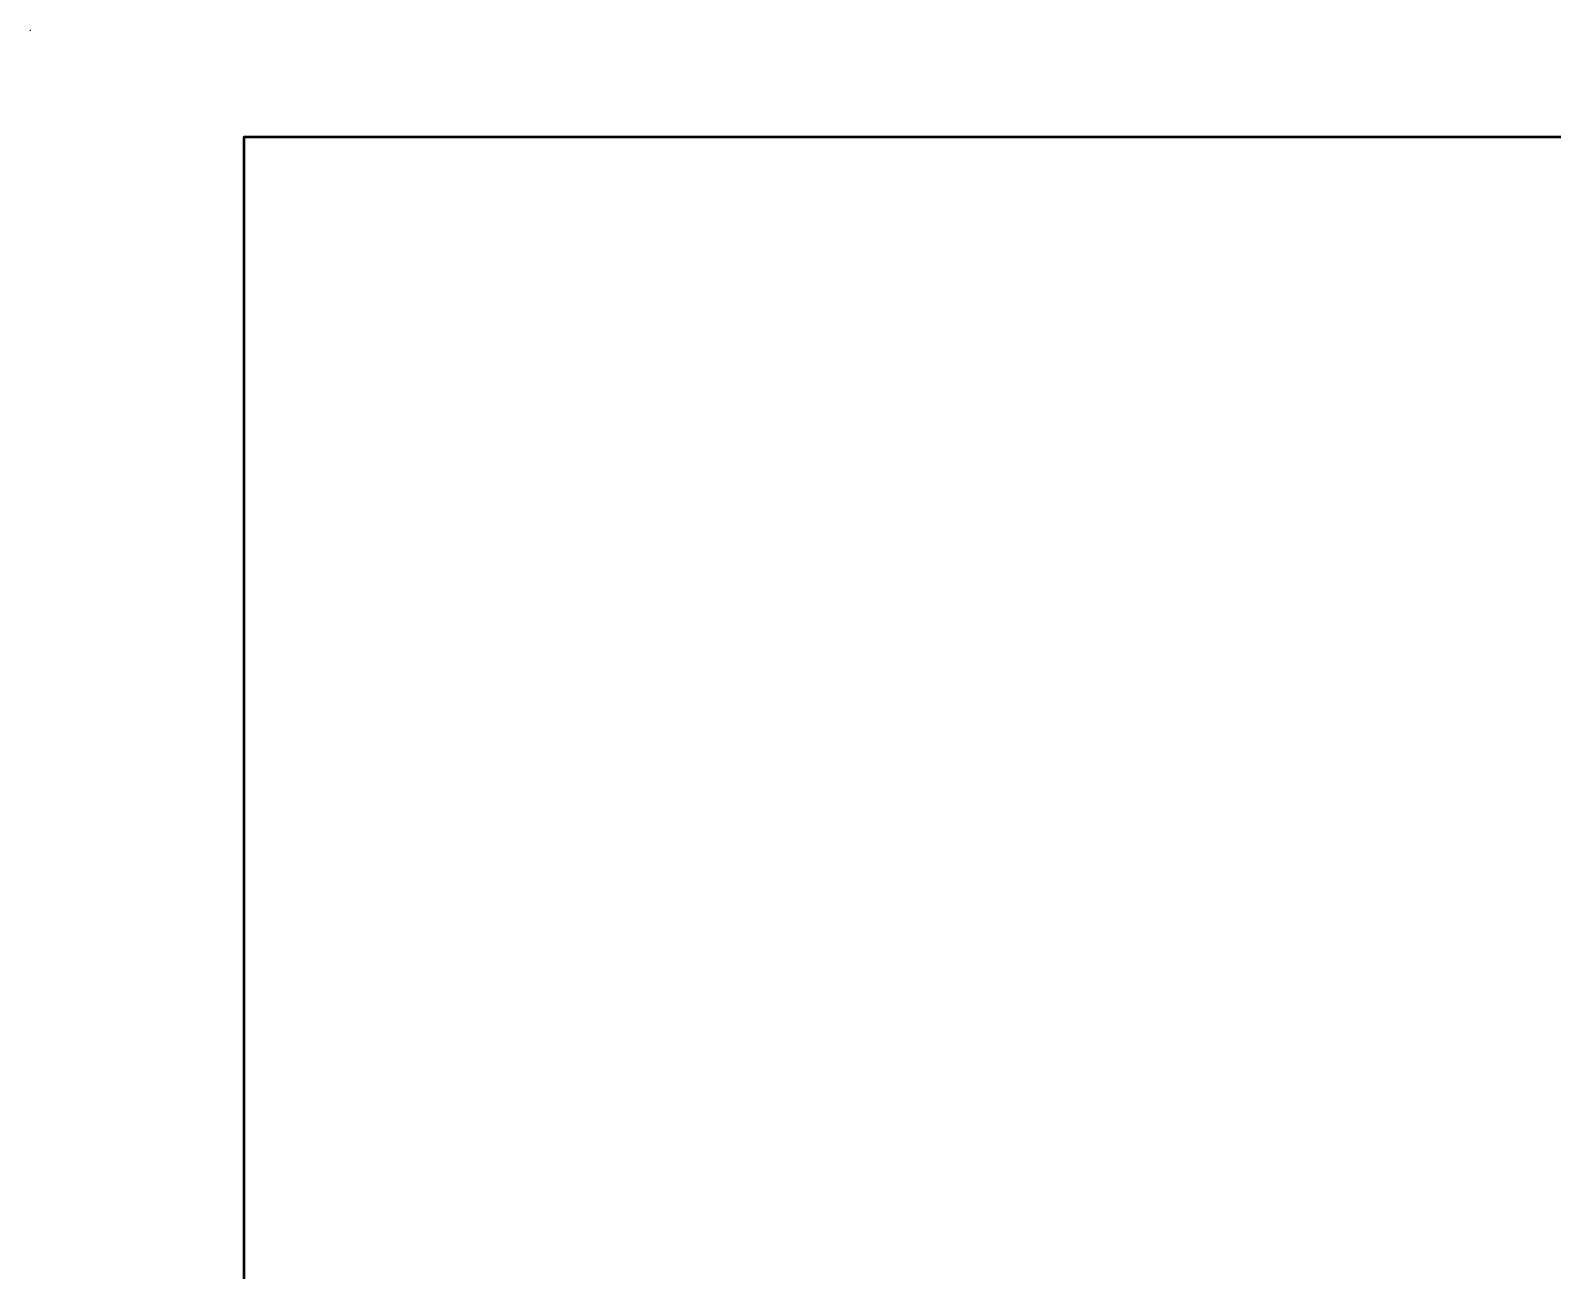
# Model space of a CAD drawing. Header units: feet. Extents: x 2768695 to 2769255, y 548988 to 549355.
# Drawn here: x 2768695.1 to 2768820, y 549253.6 to 549355.3 of the extents above; entities that cross this region are included whole.
import ezdxf
from ezdxf.enums import TextEntityAlignment as Align

# ---------------------------------------------------------------- set-up
doc = ezdxf.new("R2010")
doc.units = ezdxf.units.FT
doc.header["$LTSCALE"] = 312
doc.header["$MEASUREMENT"] = 0
doc.linetypes.add('DGN Style 1', pattern=[0.013513, 2.2e-05, -0.013491])
for name, color, linetype, lineweight in [('Mask Lv Priority 100', 7, 'Continuous', 0), ('sht Lines', 7, 'Continuous', 0), ('sht Lines (Construction)', 7, 'Continuous', 0), ('sht Stamp Text', 3, 'Continuous', 13), ('sht Text', 7, 'Continuous', 0), ('Tag DIP text', 2, 'Continuous', 0)]:
    doc.layers.add(name, color=color, linetype=linetype, lineweight=lineweight)
doc.styles.add('Style-NDDOT', font='')
doc.styles.get('Style-NDDOT').set_extended_font_data('NDDOT')

# ---------------------------------------------------------------- blocks, each defined once
blk = doc.blocks.new('Plan')
at = {"layer": 'sht Lines', "color": 6, "linetype": 'Continuous', "lineweight": 0, "flags": 128}
blk.add_lwpolyline([(0, 0.83333), (0, 0), (1, 0), (1, 0.1), (1.09996, 0.1), (1.09996, 0.25), (1.25, 0.25), (1.25, 0.79165), (0.86667, 0.79165), (0.86667, 0.83333), (0, 0.83333)], close=True, dxfattribs=at)
at = {"layer": 'sht Lines', "color": 6, "linetype": 'Continuous', "lineweight": 53, "flags": 128}
blk.add_lwpolyline([(0.00001, 0.00003), (1.25001, 0.00003), (1.25001, 0.83336), (0.00001, 0.83336), (0.00001, 0.00003)], close=True, dxfattribs=at)
at = {"layer": 'sht Lines', "color": 7, "linetype": 'Continuous', "lineweight": 0}
blk.add_point((-0.04165, 0.8542), dxfattribs=at)
blk.add_point((-0.04165, 0.8542), dxfattribs=at)
blk.add_point((-0.04165, 0.8542), dxfattribs=at)
at = {"layer": 'sht Lines (Construction)', "color": 34, "linetype": 'DGN Style 1', "lineweight": 13, "flags": 128}
blk.add_lwpolyline([(-0.04165, -0.02081), (1.29168, -0.02081), (1.29168, 0.8542), (-0.04165, 0.8542), (-0.04165, -0.02081)], close=True, dxfattribs=at)
at = {"layer": 'sht Stamp Text', "color": 3, "linetype": 'Continuous', "lineweight": 13, "style": 'Style-NDDOT', "flags": 12}
blk.add_attdef('pe_name', text='', height=0.00667, dxfattribs=at).set_placement((1.17498, 0.20167), align=Align.MIDDLE_CENTER)
at = {"layer": 'sht Stamp Text', "color": 3, "linetype": 'Continuous', "lineweight": 13, "style": 'Style-NDDOT'}
for tag, p in [('pe_number', (1.18292, 0.175)), ('pe_date', (1.14983, 0.16168))]:
    blk.add_attdef(tag, text='', height=0.00667, dxfattribs=at).set_placement(p, align=Align.MIDDLE_CENTER)
at = {"layer": 'sht Text', "color": 1, "linetype": 'Continuous', "lineweight": 13, "style": 'Style-NDDOT'}
for tag, p in [('Type of revision 1', (0.86834, 0.82824)), ('Type of revision 2', (0.86834, 0.81779)), ('Type of revision 3', (0.86834, 0.80733)), ('Type of revision 4', (0.86834, 0.79688))]:
    blk.add_attdef(tag, text='', height=0.00583, dxfattribs=at).set_placement(p, align=Align.MIDDLE_LEFT)
for tag, p in [('Date of revision 1', (0.94745, 0.82823)), ('Date of revision 2', (0.94745, 0.81777)), ('Date of revision 3', (0.94745, 0.80732)), ('Date of revision 4', (0.94745, 0.79686))]:
    blk.add_attdef(tag, text='', height=0.00583, dxfattribs=at).set_placement(p, align=Align.MIDDLE_RIGHT)
at = {"layer": 'sht Text', "color": 7, "linetype": 'Continuous', "lineweight": 0, "style": 'Style-NDDOT'}
for tag, height, p in [('project', 0.00833, (1.07501, 0.80211)), ('section', 0.00833, (1.18751, 0.80211)), ('page', 0.00833, (1.22918, 0.80211)), ('tb_line1', 0.0075, (1.12501, 0.09375)), ('tb_line2', 0.0075, (1.12501, 0.08125)), ('tb_line3', 0.0075, (1.12501, 0.06875)), ('tb_line4', 0.0075, (1.12501, 0.05625)), ('tb_line5', 0.0075, (1.12501, 0.04375)), ('tb_line6', 0.0075, (1.12501, 0.03125)), ('tb_line7', 0.0075, (1.12501, 0.01875)), ('tb_line8', 0.0075, (1.12501, 0.00625))]:
    blk.add_attdef(tag, text='', height=height, dxfattribs=at).set_placement(p, align=Align.MIDDLE_CENTER)
at = {"layer": 'Tag DIP text', "color": 2, "linetype": 'Continuous', "lineweight": 0, "style": 'Style-NDDOT'}
for tag, p in [('highway_no', (1.25, 0)), ('division_no', (1.25, -0.00167)), ('sheet_ref_pnt', (1.25, -0.005)), ('revision_date', (1.25, -0.00333)), ('consultant', (1.25, -0.00833)), ('county', (1.25, -0.00667)), ('comment_3', (1.25, -0.01167)), ('bridge', (1.25, -0.01)), ('comment_4', (1.25, -0.01333)), ('comment_5', (1.25, -0.015)), ('comment_6', (1.25, -0.01667))]:
    blk.add_attdef(tag, text='', height=0.000833, dxfattribs=at).set_placement(p, align=Align.TOP_RIGHT)

msp = doc.modelspace()

# ---------------------------------------------------------------- block references
at = {"layer": 'Mask Lv Priority 100', "color": 7, "linetype": 'Continuous', "lineweight": 13, "xscale": 420, "yscale": 420, "zscale": 420}
msp.add_blockref('Plan', (2768712.61, 548996.58), dxfattribs=at)

doc.saveas('drawing.dxf')
